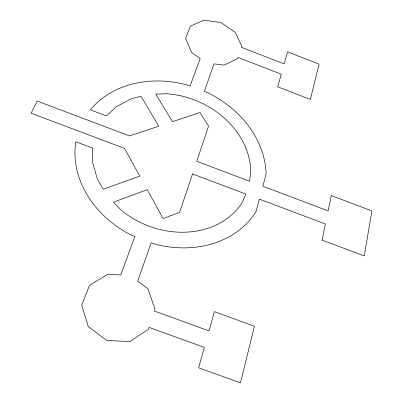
<?xml version="1.0" encoding="UTF-8"?>
<svg xmlns="http://www.w3.org/2000/svg" width="403" height="403" viewBox="0 0 403 403"><rect width="100%" height="100%" fill="white"/><g stroke="black" fill="none" stroke-linecap="round" stroke-linejoin="round"><path stroke-width="0.6" d="M92.483 147.997L92.463 161.88L97.41 179.239L103.304 189.209L139.755 176.096L124.507 148.375L31.102 113.223L37.278 101.072L129.565 135.917L158.837 126.204L140.974 96.257L131.161 98.79L116.185 106.8L106.473 115.933L90.343 109.828A97.934 80.686 22.6 0 1 186.765 84.897L190.055 86.121L200.195 58.495L191.687 52.592L185.602 38.471L190.412 26.124L203.943 20.15L220.98 22.568L235.312 32.381L241.704 46.073L241.311 47.257L284.16 63.921L287.561 51.851L319.1 64.153L310.386 99.46L277.712 86.826L281.269 74.207L237.966 57.412L237.569 58.621L224.149 65.145L214.033 63.84L204.336 91.441L207.59 92.655A97.934 80.686 22.6 0 1 266.086 174.308L262.862 186.251L328.123 210.895L331.306 195.561L371.898 210.945L364.272 255.925L322.062 240.102L325.407 223.987L259.381 199.142L256.011 211.625A97.934 80.686 22.6 0 1 154.883 244.112L151.206 242.707L137.69 281.183L147.941 288.775L155.004 309.131L154.374 311.03L209.001 330.883L214.426 311.62L254.434 326.234L240.46 382.85L198.614 367.788L204.356 347.396L148.994 327.367L148.349 329.322L129.968 341.517L106.805 340.515L88.232 326.49L81.738 305.232L89.491 285.314L107.989 274.186L120.744 274.992L134.884 236.465L131.081 235.009A97.934 80.686 22.6 0 1 75.845 141.75L92.483 147.997M250.782 171.864L249.548 181.224L196.755 161.291L208.573 126.104L200.039 112.528L172.459 121.681L155.729 94.121L166.313 93.733A81.431 67.039 22.6 0 1 250.782 171.864M192.498 173.965L179.577 212.431L163.109 218.547L147.221 189.662L113.424 202.175L121.182 210.17A81.431 67.039 22.6 0 0 241.986 202.805L245.916 194.07L192.498 173.965"/></g></svg>
